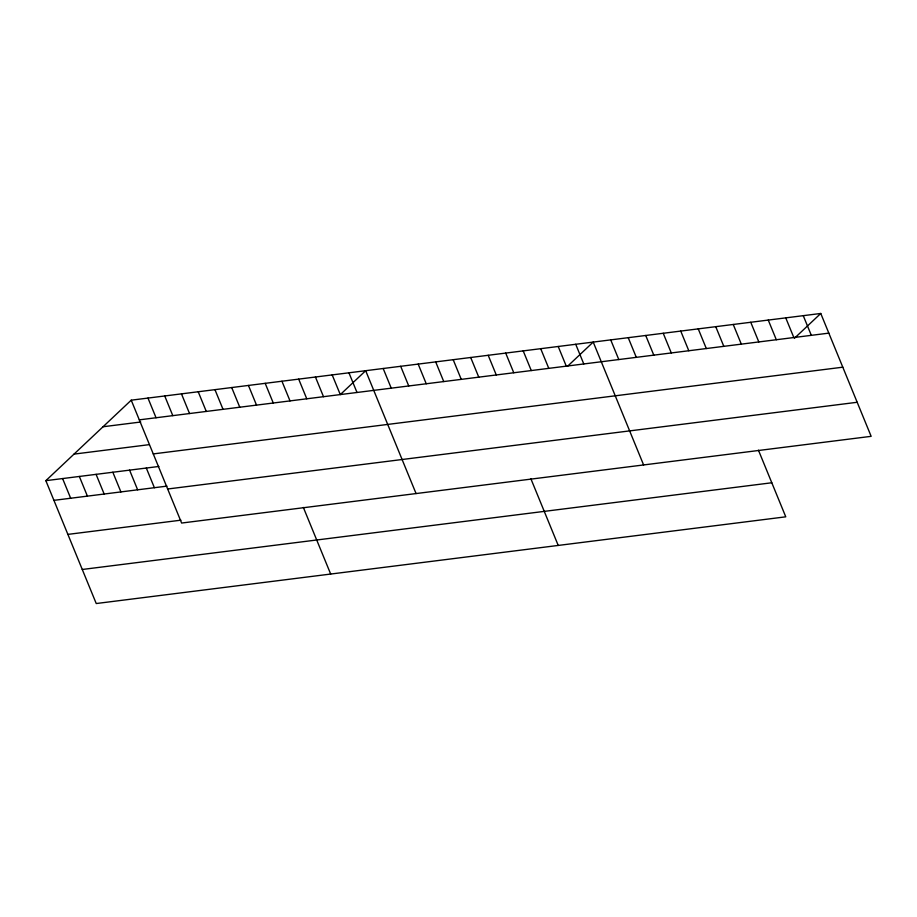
<?xml version="1.0" encoding="UTF-8"?>
<svg xmlns="http://www.w3.org/2000/svg" width="917" height="917" viewBox="0 0 917 917"><rect width="100%" height="100%" fill="white"/><g stroke="black" fill="none" stroke-linecap="round" stroke-linejoin="round"><path stroke-width="1.38" d="M758.439 450.178L785.766 516.821L96.239 603.535L45.85 480.668L131.234 400.179L820.761 313.465L871.15 436.332L181.623 523.045L131.234 400.179M567.852 365.986L593.219 342.075L643.608 464.942M794.466 338.247L820.761 313.465M139.304 419.86L828.83 333.135M103.059 426.749L140.737 422.003M74.025 454.11L149.379 444.63M153.265 453.915L842.792 367.19M45.85 480.668L158.882 466.455M53.92 500.35L166.951 486.125M167.662 489.002L857.189 402.276M67.881 534.393L180.913 520.18M82.278 569.48L771.805 482.766M803.258 315.666L811.327 335.335M785.754 317.867L793.824 337.536M768.251 320.067L776.321 339.737M750.748 322.268L758.817 341.938M733.245 324.469L741.314 344.139M715.741 326.67L723.811 346.339M698.238 328.871L706.308 348.54M680.735 331.071L688.805 350.752M663.232 333.272L671.301 352.953M645.728 335.473L653.798 355.154M628.225 337.674L636.295 357.355M610.722 339.875L618.792 359.556M575.716 344.276L583.785 363.957M558.212 346.488L566.282 366.158M540.709 348.689L548.779 368.359M523.206 350.89L531.275 370.56M505.703 353.091L513.772 372.76M488.199 355.292L496.269 374.961M530.897 478.8L558.224 545.432M470.696 357.492L478.766 377.162M453.193 359.693L461.251 379.363M435.69 361.894L443.748 381.564M418.186 364.095L426.245 383.764M400.683 366.296L408.741 385.965M383.18 368.496L391.238 388.166M416.066 493.564L365.677 370.697L340.31 394.608L332.183 374.915M348.93 372.806L357 392.476M315.437 377.013L323.506 396.694M298.69 379.122L306.759 398.792M281.943 381.231L290.013 400.901M265.196 383.329L273.266 403.01M303.355 507.422L330.682 574.053M248.45 385.438L256.519 405.119M231.703 387.547L239.773 407.217M214.956 389.656L223.026 409.326M198.21 391.754L206.279 411.435M181.474 393.863L189.532 413.544M164.728 395.972L172.797 415.642M147.981 398.081L156.05 417.751M146.319 468.037L154.388 487.706M129.584 470.146L137.642 489.816M112.837 472.244L120.906 491.925M96.09 474.353L104.16 494.022M79.343 476.462L87.413 496.131M62.597 478.559L70.666 498.24"/></g></svg>
